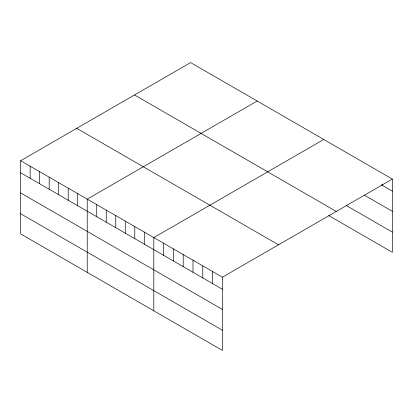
<?xml version="1.0" encoding="UTF-8"?>
<svg xmlns="http://www.w3.org/2000/svg" width="413" height="413" viewBox="0 0 413 413"><rect width="100%" height="100%" fill="white"/><g stroke="black" fill="none" stroke-linecap="round" stroke-linejoin="round"><path stroke-width="0.62" d="M20.65 160.703L222.406 277.185L222.406 350.415L20.65 233.934L20.65 160.703L190.594 62.585L392.35 179.066L392.35 252.297L328.655 215.524M257.175 101.025L87.231 199.143L87.231 272.373M323.756 139.465L153.806 237.583L153.806 310.808M222.406 277.185L392.35 179.066M381.462 184.848L392.35 191.131M364.586 195.287L392.35 211.317M346.073 205.395L392.35 232.111M134.514 94.964L336.27 211.446M76.73 128.324L278.486 244.806M20.65 172.768L222.406 289.25M20.65 192.954L222.406 309.435M20.65 213.748L222.406 330.23M382.552 184.203L382.552 185.473M212.602 271.527L212.602 283.592M202.804 265.869L202.804 277.934M193.005 260.211L193.005 272.275M183.207 254.553L183.207 266.622M173.408 248.894L173.408 260.964M163.605 243.242L163.605 255.306M144.297 232.091L144.297 244.155M134.783 226.598L134.783 238.662M125.273 221.11L125.273 233.175M115.764 215.617L115.764 227.682M106.249 210.124L106.249 222.189M96.74 204.631L96.74 216.701M77.716 193.651L77.716 205.715M68.207 188.158L68.207 200.228M58.692 182.67L58.692 194.735M49.183 177.177L49.183 189.242M39.674 171.684L39.674 183.754M30.159 166.196L30.159 178.261"/></g></svg>
